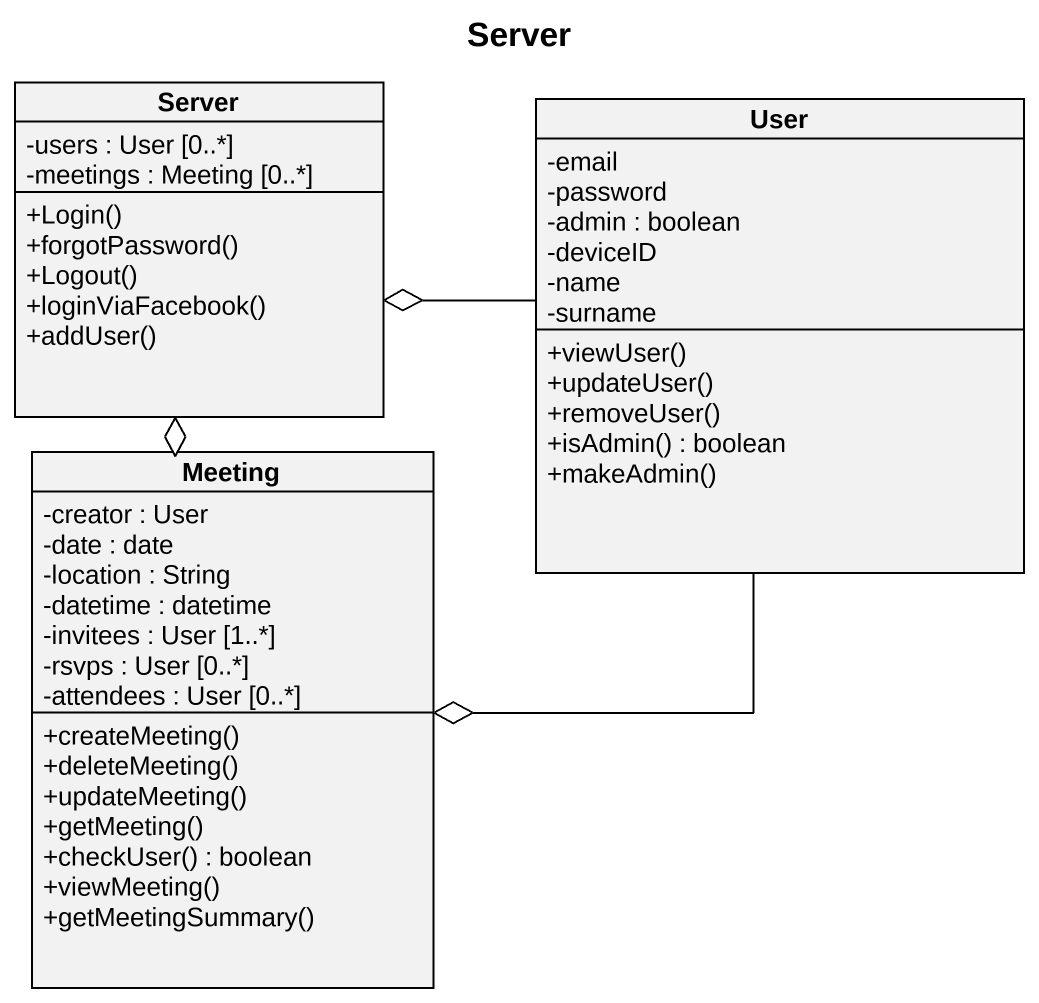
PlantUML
@startuml
title Server
hide circle
hide empty members
skinparam classAttributeIconSize 0
class Server {
  -users : User [0..*]
  -meetings : Meeting [0..*]
  +Login()
  +forgotPassword()
  +Logout()
  +loginViaFacebook()
  +addUser()
}
class User {
  -email
  -password
  -admin : boolean
  -deviceID
  -name
  -surname
  +viewUser()
  +updateUser()
  +removeUser()
  +isAdmin() : boolean
  +makeAdmin()
}
class Meeting {
  -creator : User
  -date : date
  -location : String
  -datetime : datetime
  -invitees : User [1..*]
  -rsvps : User [0..*]
  -attendees : User [0..*]
  +createMeeting()
  +deleteMeeting()
  +updateMeeting()
  +getMeeting()
  +checkUser() : boolean
  +viewMeeting()
  +getMeetingSummary()
}
Server o-right- User
Server o-- Meeting
Meeting o-up- User
@enduml
